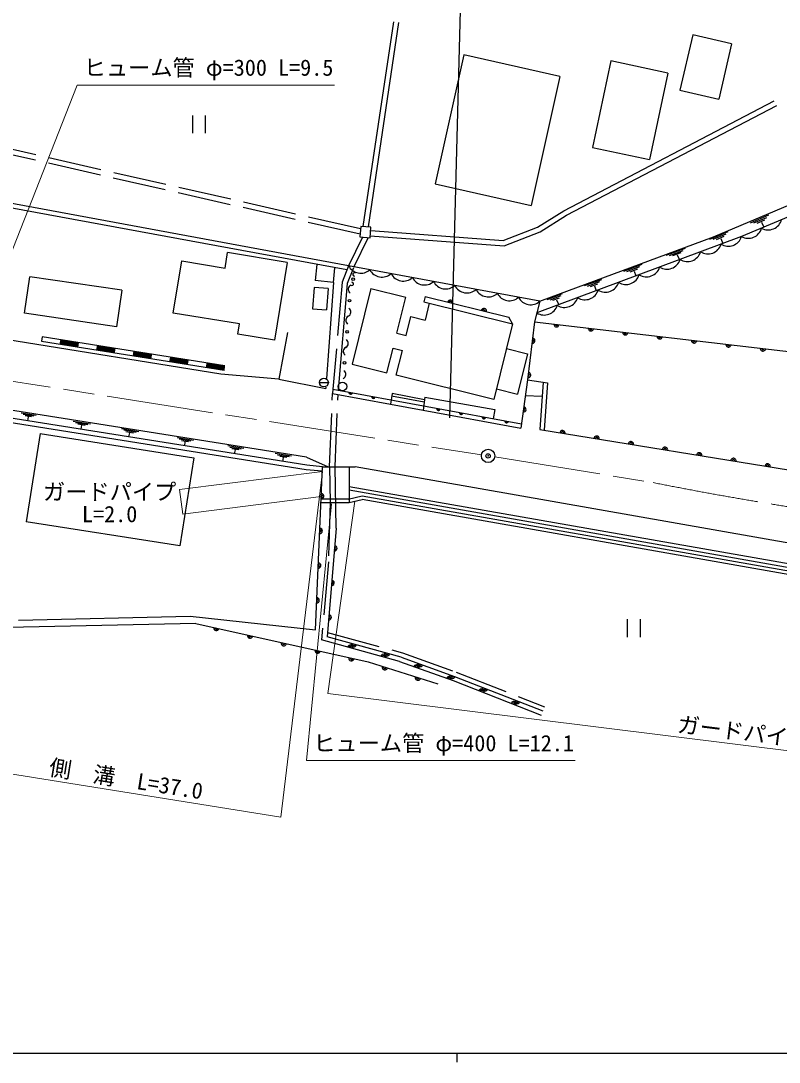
# Model space of a CAD drawing. Units: millimetres, scale not verified. Extents: x 40000 to 680000, y 20000 to 380000.
# Drawn here: x 218912 to 304311, y 204000 to 321225 of the extents above; entities that cross this region are included whole.
import ezdxf
from ezdxf.enums import TextEntityAlignment as Align

# ---------------------------------------------------------------- set-up
doc = ezdxf.new("R2010")
doc.units = ezdxf.units.MM
doc.header["$LTSCALE"] = 1000
doc.header["$PDMODE"] = 32
doc.header["$PDSIZE"] = 500
doc.linetypes.add('CHAIN', pattern=[18.5, 12, -1.5, 3.5, -1.5])
doc.linetypes.add('DASHED', pattern=[7.5, 6, -1.5])
for name, color, linetype, lineweight in [('M-BGD', 7, 'Continuous', 25), ('M-BGD-EXST', 7, 'Continuous', 25), ('M-BMK', 2, 'CHAIN', 13), ('M-BMK-SRVR', 3, 'Continuous', 25), ('M-STR-HTXT', 7, 'Continuous', 13), ('M-TTL-BAND', 7, 'Continuous', 25)]:
    doc.layers.add(name, color=color, linetype=linetype, lineweight=lineweight)
doc.layers.add('M-OTRS', color=6, linetype='Continuous')
doc.styles.add('ＭＳ ゴシック', font='')
doc.styles.get('ＭＳ ゴシック').set_extended_font_data('MS Gothic')

msp = doc.modelspace()

# ---------------------------------------------------------------- linework, layer by layer
at = {"layer": 'M-BGD'}
for p, q in [((260865, 321116), (257415, 298070)), ((261458, 321027), (258014, 298017)), ((294572, 319638), (293133, 313412)), ((298942, 318628), (294572, 319638)), ((298942, 318628), (297503, 312401)), ((268813, 317380), (265575, 302865)), ((279628, 314968), (268813, 317380)), ((285361, 316704), (283295, 306955)), ((291771, 315346), (285361, 316704)), ((291771, 315346), (289705, 305596)), ((279628, 314968), (276391, 300453)), ((296902, 296904), (338712, 314479)), ((293133, 313412), (297503, 312401)), ((338382, 313142), (300074, 296936)), ((280047, 299852), (303764, 312231)), ((280346, 299332), (304042, 311699)), ((283295, 306955), (289705, 305596)), ((265575, 302865), (276391, 300453)), ((255632, 293181), (216112, 300476)), ((255819, 293655), (216256, 300958)), ((277110, 297993), (280047, 299852)), ((277381, 297455), (280346, 299332)), ((301092, 298502), (303163, 299370)), ((301456, 298481), (302935, 299101)), ((273244, 296506), (277110, 297993)), ((301820, 298460), (302708, 298832)), ((302309, 298549), (302571, 297992)), ((258257, 297014), (273334, 295898)), ((258309, 297611), (273244, 296506)), ((273334, 295898), (277381, 297455)), ((300074, 296936), (277020, 288336)), ((277355, 289657), (296902, 296904)), ((296511, 296664), (298582, 297497)), ((296873, 296644), (298352, 297239)), ((297234, 296624), (298122, 296981)), ((297722, 296710), (297984, 296156)), ((291587, 294842), (293762, 295629)), ((241917, 293395), (242200, 295127)), ((248901, 294032), (242200, 295127)), ((291957, 294826), (293511, 295388)), ((292327, 294809), (293260, 295146)), ((292833, 294892), (293092, 294331)), ((236065, 288319), (237025, 294194)), ((237025, 294194), (241917, 293395)), ((248901, 294032), (247470, 285275)), ((252246, 293806), (252064, 291986)), ((254122, 291781), (254286, 293430)), ((256377, 293435), (255674, 291653)), ((277355, 289657), (255819, 293655)), ((286826, 293032), (288874, 293819)), ((287169, 293003), (288632, 293565)), ((287513, 292974), (288391, 293311)), ((219340, 288318), (219942, 292414)), ((230296, 290891), (219942, 292414)), ((254122, 291781), (252064, 291986)), ((282389, 291412), (284322, 292118)), ((287986, 293049), (288183, 292500)), ((230296, 290891), (229694, 286795)), ((251940, 291211), (251745, 288815)), ((253510, 291083), (251940, 291211)), ((253510, 291083), (253316, 288687)), ((254122, 291781), (253329, 280974)), ((255674, 291653), (254657, 279655)), ((258341, 291083), (256224, 282560)), ((258341, 291083), (262251, 290112)), ((282719, 291373), (284099, 291877)), ((283048, 291334), (283876, 291636)), ((283498, 291391), (283711, 290832)), ((261244, 286057), (262251, 290112)), ((264448, 290198), (264300, 289603)), ((264300, 289603), (274284, 287123)), ((264448, 290198), (273874, 287856)), ((277355, 289657), (276773, 287357)), ((278192, 289863), (279928, 290523)), ((278510, 289815), (279749, 290286)), ((278827, 289766), (279571, 290049)), ((279245, 289813), (279512, 289265)), ((251745, 288815), (253316, 288687)), ((264913, 289450), (264437, 287531)), ((229694, 286795), (219340, 288318)), ((243541, 287098), (236065, 288319)), ((262294, 285796), (262825, 287932)), ((262825, 287932), (264437, 287531)), ((274284, 287123), (273874, 287856)), ((276773, 287357), (275967, 280795)), ((276773, 287357), (358641, 277772)), ((243353, 285947), (243541, 287098)), ((248954, 286131), (247951, 280889)), ((261244, 286057), (262294, 285796)), ((274284, 287123), (272166, 278600)), ((241445, 281447), (217222, 285335)), ((221319, 285670), (221241, 285176)), ((221241, 285176), (241822, 281897)), ((241901, 282391), (221319, 285670)), ((223307, 284897), (225365, 284569)), ((223315, 284947), (225373, 284619)), ((223323, 284996), (225381, 284668)), ((223330, 285045), (225389, 284718)), ((223338, 285095), (225396, 284767)), ((223346, 285144), (225404, 284816)), ((223354, 285194), (225412, 284866)), ((223362, 285243), (225420, 284915)), ((223370, 285292), (225428, 284964)), ((247470, 285275), (243353, 285947)), ((227423, 284242), (229481, 283914)), ((227431, 284291), (229489, 283963)), ((227439, 284340), (229497, 284012)), ((227447, 284390), (229505, 284062)), ((227455, 284439), (229513, 284111)), ((227462, 284488), (229521, 284161)), ((227470, 284538), (229528, 284210)), ((227478, 284587), (229536, 284259)), ((227486, 284637), (229544, 284309)), ((231555, 283685), (233613, 283357)), ((231563, 283734), (233621, 283406)), ((231571, 283783), (233629, 283455)), ((231579, 283833), (233637, 283505)), ((231586, 283882), (233645, 283554)), ((231594, 283931), (233652, 283604)), ((231602, 283981), (233660, 283653)), ((260134, 281588), (260827, 284377)), ((260827, 284377), (261877, 284116)), ((261184, 281328), (261877, 284116)), ((231539, 283586), (233597, 283258)), ((231547, 283635), (233605, 283307)), ((235656, 282930), (237714, 282602)), ((235663, 282979), (237722, 282652)), ((235671, 283029), (237729, 282701)), ((235679, 283078), (237737, 282750)), ((235687, 283128), (237745, 282800)), ((235695, 283177), (237753, 282849)), ((235703, 283226), (237761, 282898)), ((235711, 283276), (237769, 282948)), ((235718, 283325), (237777, 282997)), ((239811, 282521), (241869, 282193)), ((239819, 282571), (241877, 282243)), ((239827, 282620), (241885, 282292)), ((239835, 282669), (241893, 282341)), ((256224, 282560), (260134, 281588)), ((239772, 282274), (241830, 281946)), ((239780, 282324), (241838, 281996)), ((239788, 282373), (241846, 282045)), ((239795, 282422), (241854, 282095)), ((239803, 282472), (241861, 282144)), ((247951, 280889), (241445, 281447)), ((247951, 280889), (253245, 279824)), ((272166, 278600), (261184, 281328)), ((275967, 280795), (275212, 275355)), ((275967, 280795), (278222, 280473)), ((277726, 280544), (277344, 275232)), ((278222, 280473), (277839, 275151)), ((253258, 279999), (253245, 279824)), ((254064, 279764), (254021, 279264)), ((254021, 279264), (260547, 278060)), ((254064, 279764), (275281, 275851)), ((260722, 279275), (260547, 278060)), ((264375, 278578), (260722, 279275)), ((264332, 278281), (260665, 278980)), ((264414, 278854), (264203, 277386)), ((264414, 278854), (272295, 277466)), ((251064, 272089), (217292, 277468)), ((218939, 277113), (220621, 276828)), ((219163, 276951), (220364, 276747)), ((219387, 276789), (220107, 276666)), ((264203, 277386), (275212, 275355)), ((272295, 277466), (272102, 276437)), ((251103, 271191), (217343, 276570)), ((251042, 270695), (217372, 276059)), ((219736, 276647), (219675, 276198)), ((224815, 276174), (226767, 275866)), ((225077, 276013), (226471, 275793)), ((225338, 275851), (226174, 275719)), ((225745, 275707), (225676, 275242)), ((221091, 274761), (219531, 264840)), ((221091, 274761), (238394, 272040)), ((230260, 275340), (232212, 275001)), ((230507, 275173), (231901, 274930)), ((230753, 275005), (231590, 274860)), ((231150, 274853), (231025, 274390)), ((236500, 274330), (238344, 274029)), ((277344, 275232), (317751, 268658)), ((236753, 274160), (238069, 273945)), ((237005, 273991), (237795, 273862)), ((237393, 273842), (237354, 273382)), ((242228, 273402), (244010, 273116)), ((242456, 273243), (243728, 273039)), ((238394, 272040), (236834, 262119)), ((242683, 273084), (243447, 272961)), ((243047, 272944), (242942, 272491)), ((247549, 272550), (249393, 272264)), ((247811, 272386), (249128, 272182)), ((248074, 272222), (248864, 272100)), ((248469, 272079), (248395, 271623)), ((251064, 272089), (253510, 271032)), ((252890, 271032), (251103, 271191)), ((252080, 252668), (252890, 271032)), ((252890, 271032), (256577, 271032)), ((253678, 271032), (253746, 267002)), ((254414, 264104), (254297, 271032)), ((255875, 271032), (255875, 267002)), ((306257, 262293), (256577, 271032)), ((252846, 270534), (251042, 270695)), ((255875, 268820), (305759, 260046)), ((252730, 267402), (255875, 267402)), ((255785, 267391), (257335, 267751)), ((255875, 268414), (305672, 259655)), ((255875, 267002), (257346, 267343)), ((257335, 267751), (305586, 259264)), ((305499, 258873), (257346, 267343)), ((252712, 267002), (255875, 267002)), ((236834, 262119), (219531, 264840)), ((254414, 264104), (253409, 251879)), ((238614, 253399), (217441, 252949)), ((218640, 253773), (237990, 254223)), ((237990, 254223), (252080, 252668)), ((238614, 253399), (258021, 249048)), ((261572, 249121), (252776, 251534)), ((261727, 249597), (253409, 251879)), ((258021, 249048), (265886, 246576))]:
    msp.add_line(p, q, dxfattribs=at)
at = {"layer": 'M-BGD', "linetype": 'DASHED'}
for p, q in [((257116, 297195), (217349, 306256)), ((257169, 297798), (217481, 306841)), ((257390, 296878), (255819, 293655)), ((258030, 296822), (256431, 293541)), ((255819, 293655), (255084, 291791)), ((255084, 291791), (254064, 279764)), ((273592, 284340), (275963, 283751)), ((275963, 283751), (274833, 279199)), ((253678, 271032), (254021, 279264)), ((254297, 271032), (254636, 279150)), ((272462, 279788), (274833, 279199)), ((275725, 279048), (277613, 278975)), ((260547, 278060), (264203, 277386)), ((253746, 267002), (253548, 260332)), ((253548, 260332), (252776, 251534)), ((253451, 252386), (261882, 250072))]:
    msp.add_line(p, q, dxfattribs=at)
at = {"layer": 'M-BGD'}
msp.add_lwpolyline([(257194, 298089), (257091, 296904), (258239, 296804), (258342, 297989)], close=True, dxfattribs=at)
at = {"layer": 'M-BGD', "linetype": 'DASHED'}
msp.add_lwpolyline([(261882, 250072), (267923, 247897), (277874, 244005)], dxfattribs=at)
at = {"layer": 'M-BGD'}
for points in [[(261572, 249121), (267590, 246953), (277520, 243070)], [(261727, 249597), (267757, 247425), (277697, 243538)]]:
    msp.add_lwpolyline(points, dxfattribs=at)
for centre in [(256341, 292144), (255928, 289723), (255647, 286221), (255366, 282718)]:
    msp.add_circle(centre, 150, dxfattribs=at)
for centre, radius, start, end in [((300831, 298285), 1547, 240.68047, 345.1813), ((303085, 299238), 1547, 240.68047, 345.1813), ((298585, 297406), 1561, 238.46003, 342.4544), ((296280, 296546), 1561, 238.46003, 342.4544), ((291669, 294826), 1561, 238.46003, 342.4544), ((293974, 295686), 1561, 238.46003, 342.4544), ((257186, 294351), 1534, 206.99001, 311.97583), ((259579, 293907), 1534, 206.99001, 311.97583), ((289364, 293966), 1561, 238.46003, 342.4544), ((256490, 292668), 190, 49.53329, 266.13402), ((261972, 293463), 1534, 206.99001, 311.97583), ((264364, 293019), 1534, 206.99001, 311.97583), ((287058, 293106), 1561, 238.46003, 342.4544), ((256294, 291016), 511, 116.12133, 234.70934), ((256192, 291619), 190, 229.53329, 86.13402), ((266757, 292574), 1534, 206.99001, 311.97583), ((269150, 292130), 1534, 206.99001, 311.97583), ((271543, 291686), 1534, 206.99001, 311.97583), ((282448, 291386), 1561, 238.46003, 342.4544), ((284753, 292246), 1561, 238.46003, 342.4544), ((267269, 289497), 300, 346.04966, 166.04966), ((267269, 289497), 150, 346.04966, 166.04966), ((273936, 291242), 1534, 206.99001, 311.97583), ((276329, 290797), 1534, 206.99001, 311.97583), ((280142, 290526), 1561, 238.46003, 342.4544), ((255563, 288431), 511, 296.12133, 54.70934), ((271054, 288557), 300, 346.04966, 166.04966), ((271054, 288557), 150, 346.04966, 166.04966), ((277837, 289666), 1561, 238.46003, 342.4544), ((256013, 287513), 511, 116.12133, 234.70934), ((279236, 287068), 300, 173.32241, 353.32241), ((279236, 287068), 150, 173.32241, 353.32241), ((283110, 286615), 300, 173.32241, 353.32241), ((283110, 286615), 150, 173.32241, 353.32241), ((286983, 286161), 300, 173.32241, 353.32241), ((286983, 286161), 150, 173.32241, 353.32241), ((255282, 284928), 511, 296.12133, 54.70934), ((276510, 285221), 300, 263.00154, 83.00154), ((276510, 285221), 150, 263.00154, 83.00154), ((290857, 285708), 300, 173.32241, 353.32241), ((290857, 285708), 150, 173.32241, 353.32241), ((294730, 285254), 300, 173.32241, 353.32241), ((294730, 285254), 150, 173.32241, 353.32241), ((255732, 284011), 511, 116.12133, 234.70934), ((298604, 284801), 300, 173.32241, 353.32241), ((298604, 284801), 150, 173.32241, 353.32241), ((302477, 284347), 300, 173.32241, 353.32241), ((302477, 284347), 150, 173.32241, 353.32241), ((255001, 281425), 511, 296.12133, 54.70934), ((276035, 281350), 300, 263.00154, 83.00154), ((276035, 281350), 150, 263.00154, 83.00154), ((256062, 279396), 200, 169.54837, 349.54837), ((256062, 279396), 100, 169.54837, 349.54837), ((258619, 278924), 200, 169.54837, 349.54837), ((258619, 278924), 100, 169.54837, 349.54837), ((265942, 277573), 200, 169.54837, 349.54837), ((265942, 277573), 100, 169.54837, 349.54837), ((268499, 277102), 200, 169.54837, 349.54837), ((268499, 277102), 100, 169.54837, 349.54837), ((271056, 276630), 200, 169.54837, 349.54837), ((275508, 277486), 300, 262.09454, 82.09454), ((275508, 277486), 150, 262.09454, 82.09454), ((271056, 276630), 100, 169.54837, 349.54837), ((273613, 276158), 200, 169.54837, 349.54837), ((273613, 276158), 100, 169.54837, 349.54837), ((279909, 274814), 300, 350.75985, 170.75985), ((279909, 274814), 150, 350.75985, 170.75985), ((283758, 274188), 300, 350.75985, 170.75985), ((283758, 274188), 150, 350.75985, 170.75985), ((287608, 273562), 300, 350.75985, 170.75985), ((287608, 273562), 150, 350.75985, 170.75985), ((291457, 272935), 300, 350.75985, 170.75985), ((291457, 272935), 150, 350.75985, 170.75985), ((295307, 272309), 300, 350.75985, 170.75985), ((295307, 272309), 150, 350.75985, 170.75985), ((299156, 271683), 300, 350.75985, 170.75985), ((299156, 271683), 150, 350.75985, 170.75985), ((303005, 271057), 300, 350.75985, 170.75985), ((303005, 271057), 150, 350.75985, 170.75985), ((252743, 267694), 300, 267.47248, 87.47248), ((252743, 267694), 150, 267.47248, 87.47248), ((252571, 263798), 300, 267.47248, 87.47248), ((252571, 263798), 150, 267.47248, 87.47248), ((254227, 261839), 300, 265.30132, 85.30132), ((254227, 261839), 150, 265.30132, 85.30132), ((252399, 259901), 300, 267.47248, 87.47248), ((252399, 259901), 150, 267.47248, 87.47248), ((253908, 257952), 300, 265.30132, 85.30132), ((253908, 257952), 150, 265.30132, 85.30132), ((252227, 256005), 300, 267.47248, 87.47248), ((252227, 256005), 150, 267.47248, 87.47248), ((253588, 254065), 300, 265.30132, 85.30132), ((253588, 254065), 150, 265.30132, 85.30132), ((240924, 252881), 300, 167.36278, 347.36278), ((240924, 252881), 150, 167.36278, 347.36278), ((244729, 252028), 300, 167.36278, 347.36278), ((244729, 252028), 150, 167.36278, 347.36278), ((248535, 251175), 300, 167.36278, 347.36278), ((248535, 251175), 150, 167.36278, 347.36278), ((255997, 250651), 300, 344.65472, 164.65472), ((256402, 251058), 300, 164.65472, 344.65472), ((256402, 251058), 150, 164.65472, 344.65472), ((252340, 250321), 300, 167.36278, 347.36278), ((252340, 250321), 150, 167.36278, 347.36278), ((255997, 250651), 150, 344.65472, 164.65472), ((259758, 249618), 300, 344.65472, 164.65472), ((259758, 249618), 150, 344.65472, 164.65472), ((260163, 250026), 300, 164.65472, 344.65472), ((260163, 250026), 150, 164.65472, 344.65472), ((256146, 249468), 300, 167.36278, 347.36278), ((256146, 249468), 150, 167.36278, 347.36278), ((259908, 248455), 300, 162.55281, 342.55281), ((263471, 248437), 300, 340.1957, 160.1957), ((263471, 248437), 150, 340.1957, 160.1957), ((263870, 248825), 300, 160.1939, 340.1939), ((263870, 248825), 150, 160.1939, 340.1939), ((259908, 248455), 150, 162.55281, 342.55281), ((263629, 247285), 300, 162.55281, 342.55281), ((267141, 247115), 300, 340.1957, 160.1957), ((267540, 247503), 300, 160.1939, 339.8344), ((267540, 247503), 150, 160.1939, 340.1939), ((263629, 247285), 150, 162.55281, 342.55281), ((267141, 247115), 150, 340.1957, 160.1957), ((271174, 246089), 300, 158.64117, 338.64117), ((270777, 245707), 300, 338.64052, 158.64052), ((270777, 245707), 150, 338.64052, 158.64052), ((271174, 246089), 150, 158.64117, 338.64117), ((274409, 244287), 300, 338.64052, 158.64052), ((274409, 244287), 150, 338.64052, 158.64052), ((274806, 244668), 300, 158.64117, 338.64117), ((274806, 244668), 150, 158.64117, 338.64117)]:
    msp.add_arc(centre, radius, start, end, dxfattribs=at)
at = {"layer": 'M-BGD-EXST'}
for p, q in [((268805, 337955), (267189, 276529)), ((238226, 310561), (238226, 308561)), ((239726, 308561), (239726, 310561)), ((252542, 280505), (253542, 280505)), ((287178, 253856), (287178, 251856)), ((288678, 251856), (288678, 253856))]:
    msp.add_line(p, q, dxfattribs=at)
for centre in [(253042, 280505), (255130, 280060)]:
    msp.add_circle(centre, 500, dxfattribs=at)
at = {"layer": 'M-BMK'}
for p, q in [((173809, 287572), (270792, 272363)), ((272273, 272127), (290121, 269242))]:
    msp.add_line(p, q, dxfattribs=at)
msp.add_arc((367042, 655688), 394027, 258.74259, 270.38065, dxfattribs=at)
at = {"layer": 'M-BMK-SRVR'}
msp.add_circle((271533, 272246), 750, dxfattribs=at)
at = {"layer": 'M-OTRS'}
msp.add_point((271533, 272246), dxfattribs=at)
at = {"layer": 'M-STR-HTXT'}
for p, q in [((214303, 286195), (225247, 313992)), ((225247, 313992), (254247, 313992)), ((252866, 270484), (236766, 268452)), ((252866, 270484), (248190, 231581)), ((236766, 268452), (237140, 265708)), ((252742, 267677), (237140, 265708)), ((253884, 266835), (251093, 237949)), ((256524, 267152), (253466, 245484)), ((253466, 245484), (357957, 232527)), ((212882, 237248), (248190, 231581)), ((251093, 237949), (281343, 237949))]:
    msp.add_line(p, q, dxfattribs=at)
at = {"layer": 'M-TTL-BAND'}
for p, q in [((40000, 205000), (579000, 205000)), ((268000, 205000), (268000, 204000))]:
    msp.add_line(p, q, dxfattribs=at)

# ---------------------------------------------------------------- texts
at = {"layer": 'M-STR-HTXT', "style": 'ＭＳ ゴシック'}
for s, p in [('ヒューム管 φ=300 L=9.5', (225997, 314492)), ('ヒューム管 φ=400 L=12.1', (251843, 238449))]:
    msp.add_text(s, height=1833, dxfattribs=at).set_placement(p, align=Align.BOTTOM_LEFT)
for s, p in [('ガードパイプ', (228914, 266736)), ('L=2.0', (228914, 264236))]:
    msp.add_text(s, height=1833, dxfattribs=at).set_placement(p, align=Align.BOTTOM_CENTER)
for s, rotation, p in [('ガードパイプ\u3000L=105.0', 352.931, (305711, 239006)), ('側\u3000溝\u3000L=37.0', 350.882, (230536, 234415))]:
    msp.add_text(s, height=1833, rotation=rotation, dxfattribs=at).set_placement(p, align=Align.BOTTOM_CENTER)

doc.saveas('drawing.dxf')
